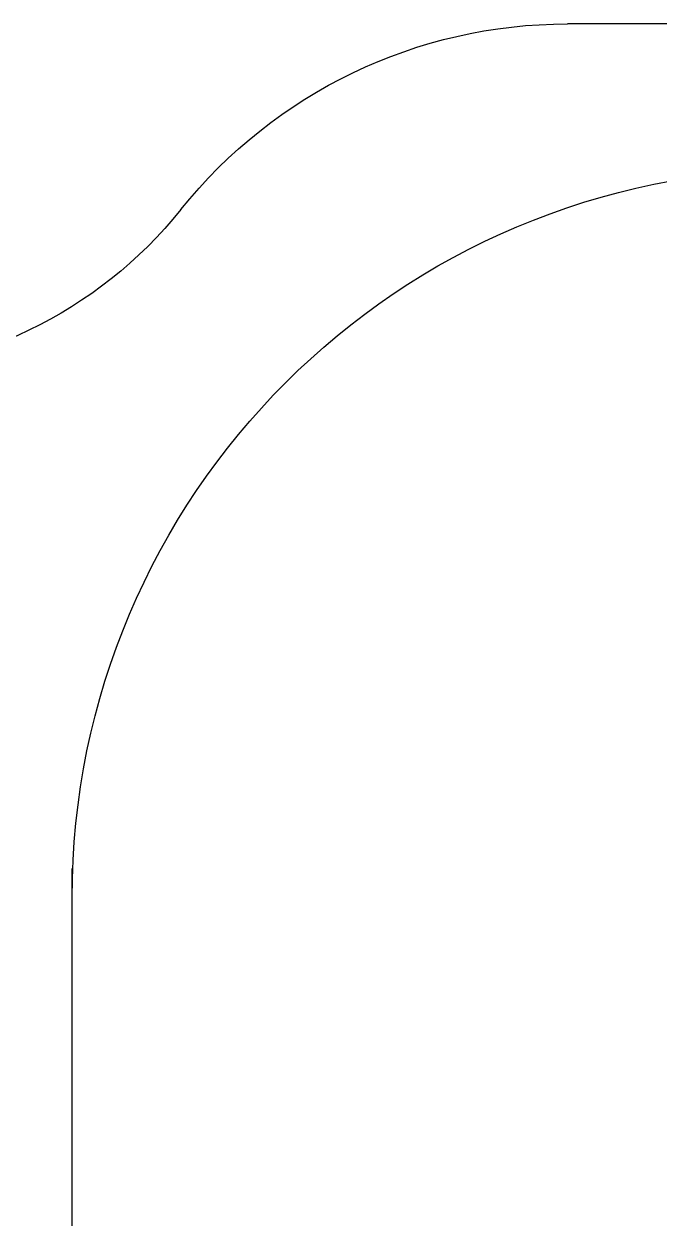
# Model space of a CAD drawing. Header units: millimetres. Extents: x 118878 to 201916, y 10986 to 20993.
# Drawn here: x 180759.15 to 180770.05, y 17720.97 to 17741.47 of the extents above; entities that cross this region are included whole.
import ezdxf

# ---------------------------------------------------------------- set-up
doc = ezdxf.new("R2010")
doc.units = ezdxf.units.MM
doc.header["$LTSCALE"] = 100
doc.layers.add('furniture faz2', color=181, linetype='Continuous')

# ---------------------------------------------------------------- blocks, each defined once
blk = doc.blocks.new('sinkmodel 530')
at = {"ltscale": 20}
for p, q in [((160, 485), (675, 485)), ((760, 160), (760, 340))]:
    blk.add_line(p, q, dxfattribs=at)
for centre, radius, start, end in [((675, 400), 85, 38.6822, 90), ((635, 335), 125, 0, 90), ((799.9, 500), 75, 218.6822, 270)]:
    blk.add_arc(centre, radius, start, end, dxfattribs=at)

msp = doc.modelspace()

# ---------------------------------------------------------------- block references
at = {"layer": 'furniture faz2', "xscale": -0.0999999999985448, "yscale": 0.0999999999985448, "zscale": 0.0999999999985448}
msp.add_blockref('sinkmodel 530', (180835.98, 17692.966), dxfattribs=at)

doc.saveas('drawing.dxf')
